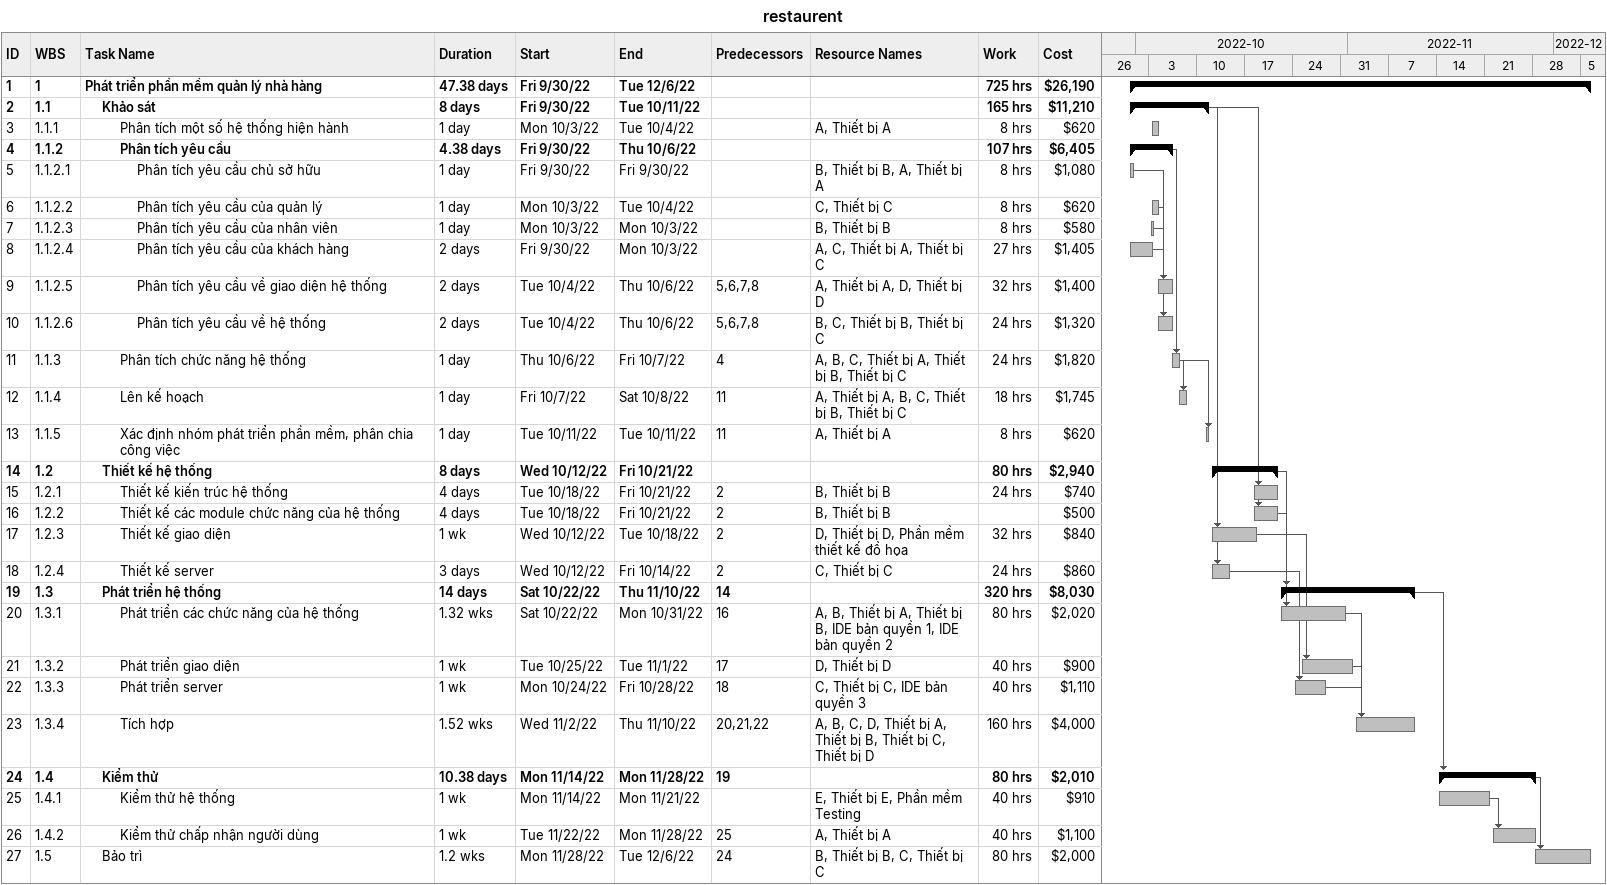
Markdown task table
restaurent

| ID | WBS | Task | Duration | Start | Finish | Predecessors | Resources | Work (h) | Cost ($) |
|---|---|---|---|---|---|---|---|---|---|
| 1 | 1 | **Phát triển phần mềm quản lý nhà hàng** | 47.38d | 2022-09-30 | 2022-12-06 |  |  | 725 | 26190 |
| 2 | 1.1 | **Khảo sát** | 8d | 2022-09-30 | 2022-10-11 |  |  | 165 | 11210 |
| 3 | 1.1.1 | Phân tích một số hệ thống hiện hành | 1d | 2022-10-03 | 2022-10-04 |  | A, Thiết bị A | 8 | 620 |
| 4 | 1.1.2 | **Phân tích yêu cầu** | 4.38d | 2022-09-30 | 2022-10-06 |  |  | 107 | 6405 |
| 5 | 1.1.2.1 | Phân tích yêu cầu chủ sở hữu | 1d | 2022-09-30 | 2022-09-30 |  | B, Thiết bị B, A, Thiết bị A | 8 | 1080 |
| 6 | 1.1.2.2 | Phân tích yêu cầu của quản lý | 1d | 2022-10-03 | 2022-10-04 |  | C, Thiết bị C | 8 | 620 |
| 7 | 1.1.2.3 | Phân tích yêu cầu của nhân viên | 1d | 2022-10-03 | 2022-10-03 |  | B, Thiết bị B | 8 | 580 |
| 8 | 1.1.2.4 | Phân tích yêu cầu của khách hàng | 2d | 2022-09-30 | 2022-10-03 |  | A, C, Thiết bị A, Thiết bị C | 27 | 1405 |
| 9 | 1.1.2.5 | Phân tích yêu cầu về giao diện hệ thống | 2d | 2022-10-04 | 2022-10-06 | 5, 6, 7, 8 | A, Thiết bị A, D, Thiết bị D | 32 | 1400 |
| 10 | 1.1.2.6 | Phân tích yêu cầu về hệ thống | 2d | 2022-10-04 | 2022-10-06 | 5, 6, 7, 8 | B, C, Thiết bị B, Thiết bị C | 24 | 1320 |
| 11 | 1.1.3 | Phân tích chức năng hệ thống | 1d | 2022-10-06 | 2022-10-07 | 4 | A, B, C, Thiết bị A, Thiết bị B, Thiết bị C | 24 | 1820 |
| 12 | 1.1.4 | Lên kế hoạch | 1d | 2022-10-07 | 2022-10-08 | 11 | A, Thiết bị A, B, C, Thiết bị B, Thiết bị C | 18 | 1745 |
| 13 | 1.1.5 | Xác định nhóm phát triển phần mềm, phân chia công việc | 1d | 2022-10-11 | 2022-10-11 | 11 | A, Thiết bị A | 8 | 620 |
| 14 | 1.2 | **Thiết kế hệ thống** | 8d | 2022-10-12 | 2022-10-21 |  |  | 80 | 2940 |
| 15 | 1.2.1 | Thiết kế kiến trúc hệ thống | 4d | 2022-10-18 | 2022-10-21 | 2 | B, Thiết bị B | 24 | 740 |
| 16 | 1.2.2 | Thiết kế các module chức năng của hệ thống | 4d | 2022-10-18 | 2022-10-21 | 2 | B, Thiết bị B |  | 500 |
| 17 | 1.2.3 | Thiết kế giao diện | 1w | 2022-10-12 | 2022-10-18 | 2 | D, Thiết bị D, Phần mềm thiết kế đồ họa | 32 | 840 |
| 18 | 1.2.4 | Thiết kế server | 3d | 2022-10-12 | 2022-10-14 | 2 | C, Thiết bị C | 24 | 860 |
| 19 | 1.3 | **Phát triển hệ thống** | 14d | 2022-10-22 | 2022-11-10 | 14 |  | 320 | 8030 |
| 20 | 1.3.1 | Phát triển các chức năng của hệ thống | 1.32w | 2022-10-22 | 2022-10-31 | 16 | A, B, Thiết bị A, Thiết bị B, IDE bản quyền 1, IDE bản quyền 2 | 80 | 2020 |
| 21 | 1.3.2 | Phát triển giao diện | 1w | 2022-10-25 | 2022-11-01 | 17 | D, Thiết bị D | 40 | 900 |
| 22 | 1.3.3 | Phát triển server | 1w | 2022-10-24 | 2022-10-28 | 18 | C, Thiết bị C, IDE bản quyền 3 | 40 | 1110 |
| 23 | 1.3.4 | Tích hợp | 1.52w | 2022-11-02 | 2022-11-10 | 20, 21, 22 | A, B, C, D, Thiết bị A, Thiết bị B, Thiết bị C, Thiết bị D | 160 | 4000 |
| 24 | 1.4 | **Kiểm thử** | 10.38d | 2022-11-14 | 2022-11-28 | 19 |  | 80 | 2010 |
| 25 | 1.4.1 | Kiểm thử hệ thống | 1w | 2022-11-14 | 2022-11-21 |  | E, Thiết bị E, Phần mềm Testing | 40 | 910 |
| 26 | 1.4.2 | Kiểm thử chấp nhận người dùng | 1w | 2022-11-22 | 2022-11-28 | 25 | A, Thiết bị A | 40 | 1100 |
| 27 | 1.5 | Bảo trì | 1.2w | 2022-11-28 | 2022-12-06 | 24 | B, Thiết bị B, C, Thiết bị C | 80 | 2000 |
